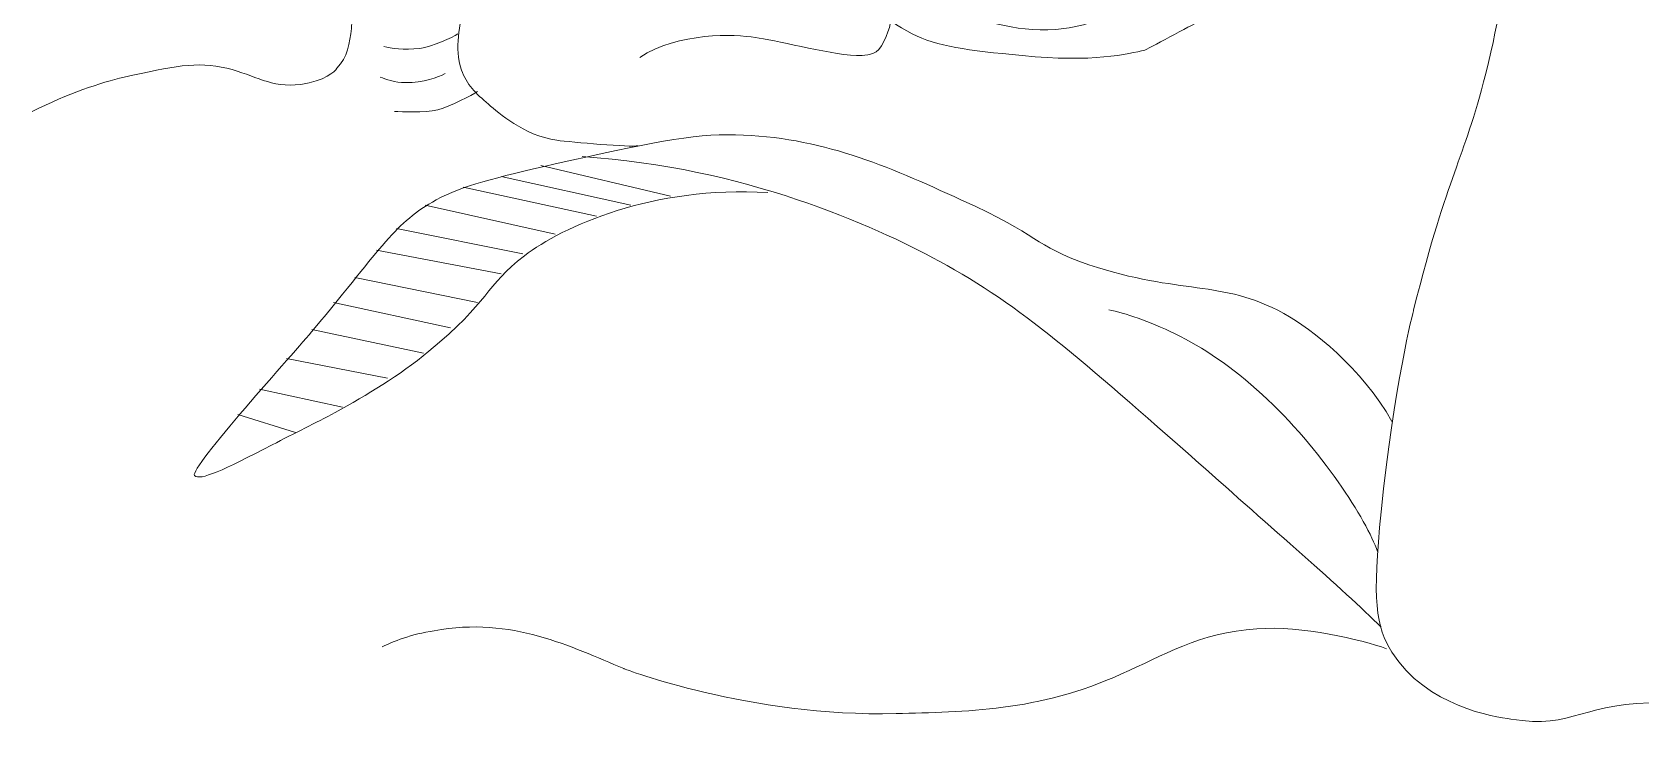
# Model space of a CAD drawing. Extents: x 26 to 586, y 226 to 583.
# Drawn here: x 314.7 to 403.9, y 230.9 to 269.6 of the extents above; entities that cross this region are included whole.
import ezdxf

# ---------------------------------------------------------------- set-up
doc = ezdxf.new("R2010")
doc.units = 0
doc.header["$MEASUREMENT"] = 0
doc.layers.add('Layer 1', color=7, linetype='Continuous')

msp = doc.modelspace()

# ---------------------------------------------------------------- linework, layer by layer
at = {"layer": 'Layer 1', "color": 7, "lineweight": 18, "true_color": 0xffffff}
for points in [[(340.717, 261.586), (347.917, 259.986)], [(342.917, 262.186), (350.117, 260.486)], [(338.617, 260.986), (346.017, 259.386)], [(336.517, 259.986), (343.717, 258.386)], [(334.917, 258.686), (341.917, 257.286)], [(333.817, 257.486), (340.717, 256.186)], [(339.417, 254.586), (332.617, 255.986)], [(331.417, 254.586), (337.917, 253.186)], [(336.417, 251.786), (330.217, 253.086)], [(334.417, 250.386), (328.817, 251.486)], [(331.917, 248.786), (327.317, 249.786)], [(326.117, 248.386), (329.317, 247.386)]]:
    msp.add_lwpolyline(points, dxfattribs=at)
for points, knots in [([(398.917, 324.186), (398.417, 321.886), (397.417, 317.286), (397.517, 312.786), (397.617, 307.186), (398.717, 304.786), (398.817, 299.186), (398.917, 295.786), (398.417, 295.486), (397.517, 287.986), (395.817, 274.186), (397.017, 273.986), (395.317, 267.286), (394.017, 262.186), (393.317, 262.086), (391.317, 254.186), (391.317, 254.186), (390.217, 249.886), (389.517, 242.986), (389.017, 238.086), (389.217, 236.586), (390.117, 235.186), (392.017, 232.186), (395.817, 231.586), (396.717, 231.486), (400.217, 230.886), (400.717, 232.486), (405.217, 232.386), (409.017, 232.286), (409.417, 231.186), (413.117, 231.386), (415.017, 231.486), (417.117, 231.586), (419.117, 232.986), (419.217, 233.086), (422.717, 235.486), (423.117, 239.586), (423.317, 241.686), (422.517, 242.686), (421.417, 246.086), (421.017, 247.386), (420.417, 250.086), (419.417, 255.386), (418.017, 262.686), (417.317, 266.386), (417.317, 267.386), (417.117, 270.886), (417.417, 275.986), (418.217, 281.086), (418.517, 282.786), (418.717, 283.986), (418.617, 285.786), (418.417, 289.186), (417.117, 290.086), (416.617, 293.686), (416.417, 295.086), (416.517, 296.786), (416.717, 300.286), (416.917, 304.986), (417.317, 305.286), (417.317, 307.886), (417.317, 310.086), (417.017, 311.086), (416.017, 316.586), (415.617, 318.686), (414.617, 323.086), (413.917, 327.186)], [0, 0, 0, 0, 1, 1, 1, 2, 2, 2, 3, 3, 3, 4, 4, 4, 5, 5, 5, 6, 6, 6, 7, 7, 7, 8, 8, 8, 9, 9, 9, 10, 10, 10, 11, 11, 11, 12, 12, 12, 13, 13, 13, 14, 14, 14, 15, 15, 15, 16, 16, 16, 17, 17, 17, 18, 18, 18, 19, 19, 19, 20, 20, 20, 21, 21, 21, 22, 22, 22, 22]), ([(314.717, 265.186), (316.717, 266.186), (318.517, 266.786), (319.817, 267.086), (322.517, 267.686), (323.817, 267.986), (325.517, 267.586), (327.117, 267.186), (327.917, 266.486), (329.617, 266.686), (330.917, 266.886), (331.517, 267.386), (331.617, 267.586), (332.217, 268.186), (332.317, 268.986), (332.417, 269.786), (332.617, 271.986), (332.217, 273.686), (332.017, 274.686), (331.817, 275.986), (331.817, 279.086), (332.217, 281.686)], [0, 0, 0, 0, 1, 1, 1, 2, 2, 2, 3, 3, 3, 4, 4, 4, 5, 5, 5, 6, 6, 6, 7, 7, 7, 7]), ([(339.017, 276.786), (339.017, 274.786), (338.917, 272.586), (338.717, 271.486), (338.417, 269.786), (338.117, 268.786), (338.517, 267.486), (338.817, 266.686), (339.317, 266.186), (340.017, 265.586), (340.617, 265.086), (341.917, 263.886), (343.817, 263.586), (344.617, 263.486), (347.917, 263.186), (348.317, 263.286)], [0, 0, 0, 0, 1, 1, 1, 2, 2, 2, 3, 3, 3, 4, 4, 4, 5, 5, 5, 5]), ([(379.417, 270.186), (379.417, 270.186), (377.217, 270.586), (376.017, 270.586), (374.117, 270.586), (373.617, 269.986), (371.917, 269.786), (369.517, 269.486), (367.517, 270.186), (366.017, 270.786), (363.717, 271.686), (363.817, 272.286), (362.117, 272.686), (359.217, 273.386), (356.517, 272.586), (356.517, 272.286), (356.517, 272.086), (357.417, 272.186), (358.917, 271.886), (361.117, 271.386), (361.817, 270.386), (363.517, 269.486), (364.917, 268.786), (366.517, 268.586), (369.617, 268.286), (373.517, 267.886), (375.517, 268.386), (376.417, 268.586), (376.817, 268.786), (379.417, 270.186), (379.417, 270.186)], [0, 0, 0, 0, 1, 1, 1, 2, 2, 2, 3, 3, 3, 4, 4, 4, 5, 5, 5, 6, 6, 6, 7, 7, 7, 8, 8, 8, 9, 9, 9, 10, 10, 10, 10]), ([(334.217, 268.786), (334.617, 268.686), (335.317, 268.586), (336.217, 268.686), (336.917, 268.786), (338.017, 269.286), (338.317, 269.486)], [0, 0, 0, 0, 1, 1, 1, 2, 2, 2, 2]), ([(348.417, 268.186), (350.517, 269.586), (353.717, 269.486), (354.817, 269.286), (355.817, 269.186), (358.717, 268.386), (360.417, 268.286), (360.617, 268.286), (361.117, 268.286), (361.517, 268.486), (361.917, 268.786), (362.317, 269.886), (362.317, 270.186)], [0, 0, 0, 0, 1, 1, 1, 2, 2, 2, 3, 3, 3, 4, 4, 4, 4]), ([(334.017, 267.086), (334.317, 266.986), (334.817, 266.786), (335.417, 266.786), (336.417, 266.786), (337.217, 267.086), (337.617, 267.286)], [0, 0, 0, 0, 1, 1, 1, 2, 2, 2, 2]), ([(334.817, 265.186), (335.217, 265.186), (336.417, 265.086), (337.217, 265.286), (337.917, 265.486), (339.117, 266.086), (339.417, 266.286)], [0, 0, 0, 0, 1, 1, 1, 2, 2, 2, 2]), ([(390.117, 247.986), (388.417, 250.986), (385.717, 253.086), (384.117, 253.986), (380.617, 255.886), (378.417, 254.986), (373.317, 256.686), (370.117, 257.786), (370.717, 258.286), (366.217, 260.286), (362.117, 262.186), (358.417, 263.786), (353.717, 263.886), (351.317, 263.986), (348.817, 263.386), (343.717, 262.286), (340.317, 261.486), (338.617, 261.086), (337.117, 260.286), (334.817, 258.986), (334.217, 257.786), (330.317, 253.086), (329.317, 251.886), (323.417, 245.386), (323.717, 244.986), (324.017, 244.686), (325.317, 245.286), (328.017, 246.686), (329.317, 247.386), (330.417, 247.886), (331.517, 248.486), (333.317, 249.486), (335.017, 250.486), (336.717, 251.886), (340.117, 254.686), (339.817, 255.486), (342.017, 257.186), (344.117, 258.786), (349.117, 261.086), (355.517, 260.686)], [0, 0, 0, 0, 1, 1, 1, 2, 2, 2, 3, 3, 3, 4, 4, 4, 5, 5, 5, 6, 6, 6, 7, 7, 7, 8, 8, 8, 9, 9, 9, 10, 10, 10, 11, 11, 11, 12, 12, 12, 13, 13, 13, 13]), ([(389.517, 236.586), (387.417, 238.686), (383.317, 242.186), (379.417, 245.686), (372.917, 251.386), (369.617, 254.386), (365.017, 256.886), (361.317, 258.886), (354.217, 262.086), (345.217, 262.686)], [0, 0, 0, 0, 1, 1, 1, 2, 2, 2, 3, 3, 3, 3]), ([(389.317, 240.786), (388.717, 242.486), (386.217, 246.486), (382.917, 249.486), (379.617, 252.586), (376.217, 253.786), (374.417, 254.186)], [0, 0, 0, 0, 1, 1, 1, 2, 2, 2, 2]), ([(334.117, 235.486), (334.717, 235.786), (335.717, 236.186), (337.017, 236.386), (341.317, 237.186), (344.617, 235.486), (347.517, 234.286), (347.517, 234.286), (354.517, 231.586), (362.617, 231.786), (366.417, 231.886), (370.517, 231.886), (375.117, 233.986), (377.417, 234.986), (379.417, 236.286), (382.617, 236.486), (385.117, 236.686), (388.417, 235.886), (389.817, 235.386)], [0, 0, 0, 0, 1, 1, 1, 2, 2, 2, 3, 3, 3, 4, 4, 4, 5, 5, 5, 6, 6, 6, 6])]:
    msp.add_open_spline(points, degree=3, knots=knots, dxfattribs=at)

doc.saveas('drawing.dxf')
